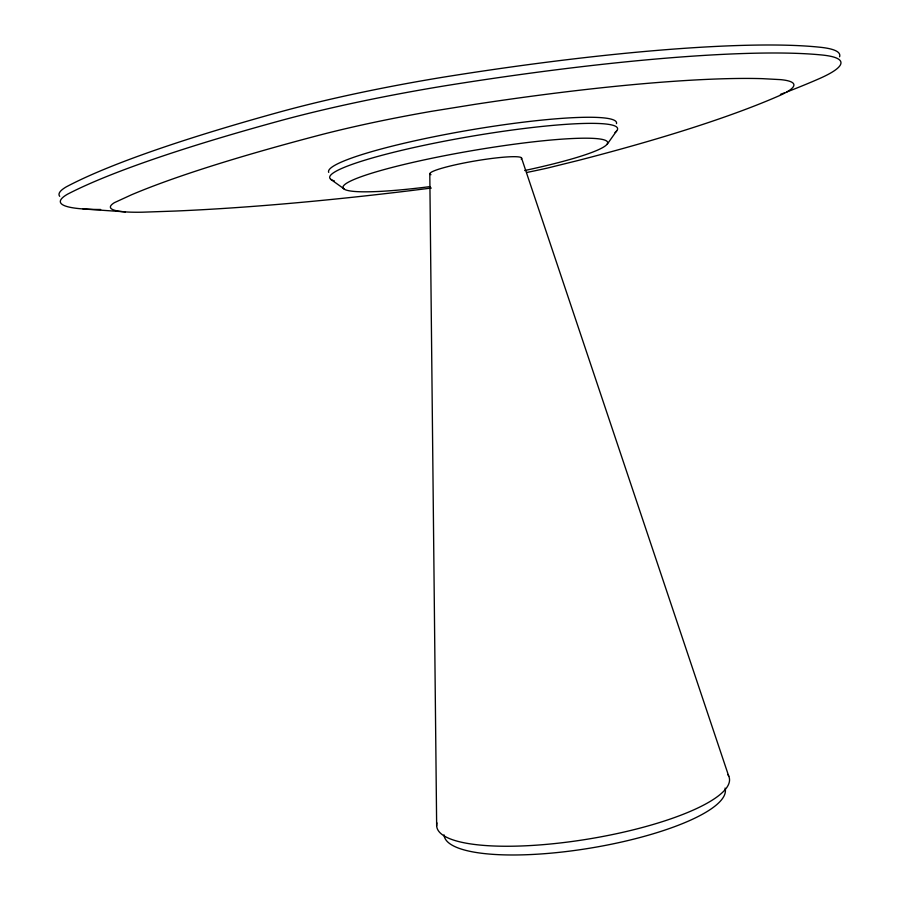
<?xml version="1.0" encoding="UTF-8"?>
<svg xmlns="http://www.w3.org/2000/svg" width="900" height="900" viewBox="0 0 900 900"><rect width="100%" height="100%" fill="white"/><g stroke="black" fill="none" stroke-linecap="round" stroke-linejoin="round"><path stroke-width="1.35" d="M607.129 144.36L616.646 130.916M431.314 188.044L411.289 190.553A840.127 126.686 -11 0 1 175.579 211.039L142.763 212.186A126.585 14.839 -8.8 0 1 114.48 202.624L131.422 194.828A614.509 65.227 -10.3 0 1 316.755 135.855A215.066 27.326 -9.6 0 1 431.46 111.341L475.38 104.276A386.798 44.752 -9.5 0 1 613.361 86.546A394.537 45.484 -9.5 0 1 762.232 78.649L780.694 79.639A152.764 18.529 -10.4 0 1 778.793 95.929A758.801 105.289 -8.2 0 1 578.261 160.447L547.549 168.041A143.359 15.592 -9.7 0 1 526.691 172.485M83.036 208.946L125.392 211.871M330.75 179.359L344.137 188.91M521.595 158.186L728.775 776.284M429.795 173.689L436.657 825.885M430.976 174.69A46.553 5.074 -9.7 0 1 473.659 161.201A46.553 5.074 -9.7 0 1 521.168 159.064M727.83 774.495A148.297 36.788 -9.4 0 1 589.163 838.901A148.297 36.788 -9.4 0 1 436.961 822.915M328.702 172.384A146.07 17.426 -9.7 0 1 470.745 129.904A146.07 17.426 -9.7 0 1 616.477 123.615M334.373 180.922A146.036 16.942 -9.7 0 1 468.101 136.856A146.036 16.942 -9.7 0 1 615.004 132.514M430.155 186.593A134.235 14.681 -9.7 0 1 368.505 174.206A134.235 14.681 -9.7 0 1 579.949 138.263A134.235 14.681 -9.7 0 1 524.678 170.528M725.051 788.074A142.504 36.135 -9.4 0 1 590.681 848.048A142.504 36.135 -9.4 0 1 444.015 834.84M786.735 91.991A827.865 122.726 -8 0 0 818.831 78.851A201.769 25.875 -10.4 0 0 819.832 54.799A442.474 54.124 -9.5 0 0 637.582 60.705A434.891 53.381 -9.5 0 0 445.241 85.77A265.894 35.775 -9.6 0 0 280.541 120.645A662.962 74.824 -10.4 0 0 67.714 194.096A174.06 21.566 -8.7 0 0 100.665 209.486M784.226 92.959A827.865 122.726 -8 0 1 780.424 94.399M59.715 196.335A174.105 22.253 -8.7 0 1 66.375 186.806A663.131 77.175 -10.4 0 1 279.067 112.196A265.961 36.9 -9.6 0 1 443.779 77.096A435.004 55.057 -9.5 0 1 636.221 52.256A442.586 55.822 -9.5 0 1 818.64 47.104A201.825 26.696 -10.4 0 1 839.565 56.824"/></g></svg>
